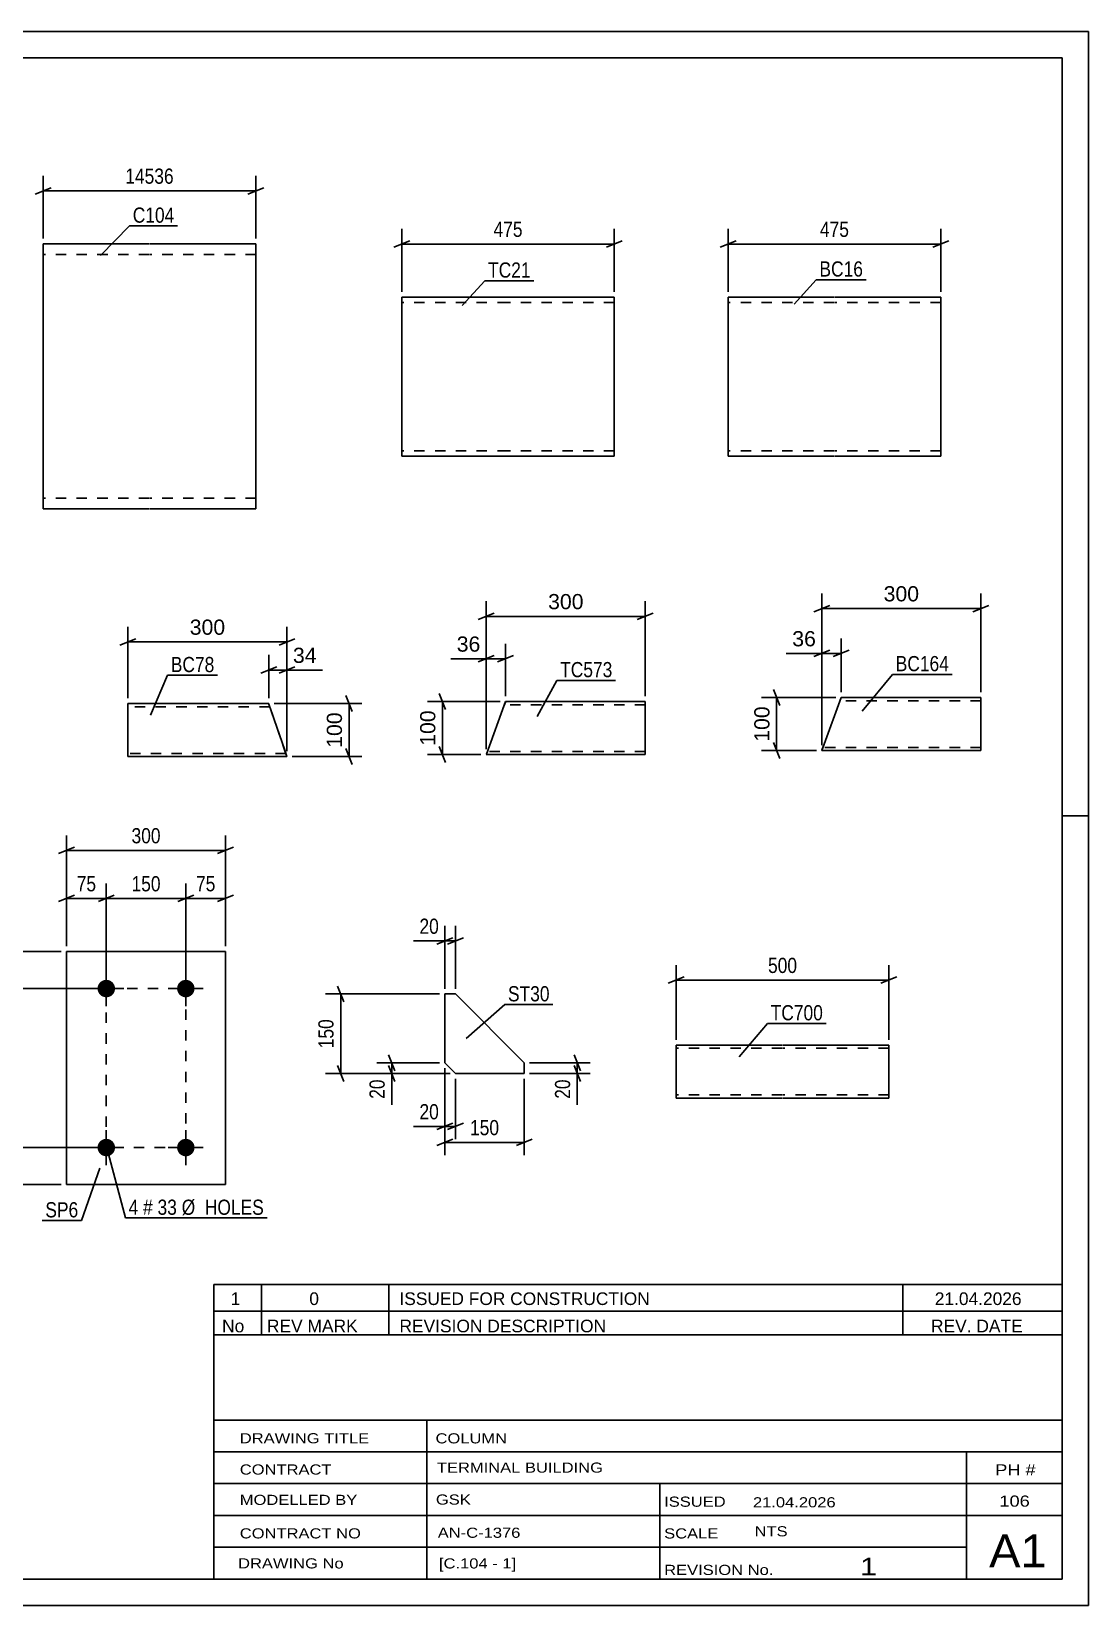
# Model space of a CAD drawing. Header units: millimetres. Extents: x 0 to 420, y 0 to 297.
# Drawn here: x 220.6 to 420, y 0 to 297 of the extents above; entities that cross this region are included whole.
import ezdxf

# ---------------------------------------------------------------- set-up
doc = ezdxf.new("R2010")
doc.units = ezdxf.units.MM
doc.linetypes.add('DXK_LINE_DOT2', pattern=[3.9198, 1.9599, -1.9599])
doc.styles.add('Arial', font='ARIAL.TTF', dxfattribs={"height": 0.2})
doc.styles.add('Arial Narrow', font='ARIALN.TTF', dxfattribs={"height": 0.2})

# ---------------------------------------------------------------- blocks, each defined once
blk = doc.blocks.new('Unknown-284929085-1132')
at = {"color": 5, "linetype": 'Continuous'}
for p, q in [((420, 297), (0, 297)), ((420, 0), (420, 297)), ((415, 292), (5, 292)), ((415, 5), (415, 292)), ((420, 149), (415, 149)), ((5, 5), (415, 5)), ((0, 0), (420, 0))]:
    blk.add_line(p, q, dxfattribs=at)
blk = doc.blocks.new('Part-284929085-1242 - 1223')
at = {"color": 2, "linetype": 'Continuous'}
for p, q in [((310.44, 246.89), (290.44, 246.89)), ((290.44, 218.89), (290.44, 246.89)), ((330.54, 246.89), (310.54, 246.89)), ((330.54, 246.89), (330.54, 244.89)), ((330.54, 218.89), (330.54, 244.89)), ((290.44, 218.89), (290.44, 216.89)), ((290.44, 216.89), (310.44, 216.89)), ((310.54, 216.89), (330.54, 216.89)), ((330.54, 216.89), (330.54, 218.89))]:
    blk.add_line(p, q, dxfattribs=at)
at = {"color": 7, "linetype": 'DXK_LINE_DOT2'}
for p, q in [((330.54, 244.89), (330.54, 246.74)), ((310.44, 245.89), (290.44, 245.89)), ((330.54, 245.89), (310.54, 245.89)), ((290.44, 217.04), (290.44, 218.89)), ((290.44, 217.89), (290.44, 217.96)), ((310.44, 217.89), (290.44, 217.89)), ((330.54, 217.89), (310.54, 217.89)), ((330.54, 217.96), (330.54, 218.5)), ((330.54, 217.89), (330.54, 217.96))]:
    blk.add_line(p, q, dxfattribs=at)
blk = doc.blocks.new('Part-284929085-1614 - 1612')
at = {"color": 2, "linetype": 'Continuous'}
for p, q in [((300.56, 115.39), (298.56, 115.39)), ((298.56, 115.39), (298.56, 102.39)), ((313.56, 102.39), (300.56, 115.39)), ((298.56, 102.39), (300.56, 100.39)), ((313.56, 100.39), (313.56, 102.39)), ((300.56, 100.39), (313.56, 100.39))]:
    blk.add_line(p, q, dxfattribs=at)
blk = doc.blocks.new('Part-284929085-1282 - 1265')
at = {"color": 2, "linetype": 'Continuous'}
for p, q in [((372.02, 246.89), (352.02, 246.89)), ((352.02, 218.89), (352.02, 246.89)), ((392.12, 246.89), (372.12, 246.89)), ((392.12, 246.89), (392.12, 244.89)), ((392.12, 218.89), (392.12, 244.89)), ((352.02, 218.89), (352.02, 216.89)), ((352.02, 216.89), (372.02, 216.89)), ((372.12, 216.89), (392.12, 216.89)), ((392.12, 216.89), (392.12, 218.89))]:
    blk.add_line(p, q, dxfattribs=at)
at = {"color": 7, "linetype": 'DXK_LINE_DOT2'}
for p, q in [((392.12, 244.89), (392.12, 246.74)), ((372.02, 245.89), (352.02, 245.89)), ((392.12, 245.89), (372.12, 245.89)), ((352.02, 217.04), (352.02, 218.89)), ((352.02, 217.89), (352.02, 217.96)), ((372.02, 217.89), (352.02, 217.89)), ((392.12, 217.89), (372.12, 217.89)), ((392.12, 217.96), (392.12, 218.5)), ((392.12, 217.89), (392.12, 217.96))]:
    blk.add_line(p, q, dxfattribs=at)
blk = doc.blocks.new('Bolt-284929085-1923 - 1889')
at = {"linetype": 'Continuous'}
for points in [[(234.7, 118.06, -1), (234.7, 114.76, -1)], [(249.7, 118.06, -1), (249.7, 114.76, -1)], [(234.7, 88.06, -1), (234.7, 84.76, -1)], [(249.7, 88.06, -1), (249.7, 84.76, -1)]]:
    blk.add_hatch(color=1, dxfattribs=at).paths.add_polyline_path(points)
at = {"color": 1, "linetype": 'Continuous'}
for p, q in [((234.7, 119.71), (234.7, 113.11)), ((249.7, 119.71), (249.7, 113.11)), ((231.4, 116.41), (238, 116.41)), ((246.4, 116.41), (253, 116.41)), ((234.7, 89.71), (234.7, 83.11)), ((249.7, 89.71), (249.7, 83.11)), ((231.4, 86.41), (238, 86.41)), ((246.4, 86.41), (253, 86.41))]:
    blk.add_line(p, q, dxfattribs=at)
blk = doc.blocks.new('Part-284929085-1938 - 1889')
at = {"color": 2, "linetype": 'Continuous'}
for p, q in [((227.2, 79.41), (227.2, 123.41)), ((227.2, 123.41), (257.2, 123.41)), ((257.2, 123.41), (257.2, 79.41)), ((257.2, 79.41), (227.2, 79.41))]:
    blk.add_line(p, q, dxfattribs=at)
blk = doc.blocks.new('Part-284929085-2419 - 2403')
at = {"color": 2, "linetype": 'Continuous'}
for p, q in [((342.23, 104.55), (342.23, 105.75)), ((342.23, 105.75), (362.23, 105.75)), ((342.23, 95.84), (342.23, 104.55)), ((362.33, 105.75), (382.33, 105.75)), ((382.33, 105.75), (382.33, 105.66)), ((382.33, 105.66), (382.33, 104.55)), ((382.33, 104.55), (382.33, 95.75)), ((342.23, 95.75), (342.23, 95.84)), ((362.23, 95.75), (342.23, 95.75)), ((382.33, 95.75), (362.33, 95.75))]:
    blk.add_line(p, q, dxfattribs=at)
at = {"color": 7, "linetype": 'DXK_LINE_DOT2'}
for p, q in [((362.23, 105.15), (342.23, 105.15)), ((382.33, 105.15), (362.33, 105.15)), ((382.33, 105.4), (382.33, 104.55)), ((362.23, 96.35), (342.23, 96.35)), ((342.23, 95.75), (342.23, 95.84)), ((382.33, 96.35), (362.33, 96.35))]:
    blk.add_line(p, q, dxfattribs=at)
blk = doc.blocks.new('Part-284929085-2457 - 2440')
at = {"color": 2, "linetype": 'Continuous'}
for p, q in [((242.8, 256.92), (222.8, 256.92)), ((222.8, 210.92), (222.8, 256.92)), ((262.9, 256.92), (242.9, 256.92)), ((262.9, 256.92), (262.9, 206.92)), ((222.8, 210.92), (222.8, 206.92)), ((242.8, 206.92), (222.8, 206.92)), ((262.9, 206.92), (242.9, 206.92))]:
    blk.add_line(p, q, dxfattribs=at)
at = {"color": 7, "linetype": 'DXK_LINE_DOT2'}
for p, q in [((242.8, 254.92), (222.8, 254.92)), ((262.9, 254.92), (242.9, 254.92)), ((222.8, 207.22), (222.8, 210.92)), ((242.8, 208.92), (222.8, 208.92)), ((262.9, 208.92), (242.9, 208.92))]:
    blk.add_line(p, q, dxfattribs=at)
blk = doc.blocks.new('Part-284929085-2581 - 2564')
at = {"color": 2, "linetype": 'Continuous'}
for p, q in [((238.78, 170.18), (238.78, 170.09)), ((238.78, 170.18), (265.34, 170.18)), ((238.78, 161.38), (238.78, 170.09)), ((265.34, 170.18), (265.37, 170.09)), ((268.37, 161.38), (265.37, 170.09)), ((238.78, 160.53), (238.78, 161.38)), ((238.78, 160.27), (238.78, 160.53)), ((268.78, 160.18), (268.37, 161.38)), ((238.78, 160.27), (238.78, 160.18)), ((268.78, 160.18), (238.78, 160.18))]:
    blk.add_line(p, q, dxfattribs=at)
at = {"color": 7, "linetype": 'DXK_LINE_DOT2'}
for p, q in [((238.78, 170.09), (238.78, 170.18)), ((238.78, 170.09), (238.78, 160.82)), ((265.54, 169.58), (238.78, 169.58)), ((268.66, 160.53), (265.75, 168.98)), ((238.78, 160.92), (238.78, 161.38)), ((238.78, 160.27), (238.78, 160.82)), ((268.57, 160.78), (238.78, 160.78)), ((268.56, 160.82), (268.45, 161.15)), ((268.57, 160.78), (268.56, 160.82)), ((268.75, 160.27), (268.66, 160.53)), ((238.78, 160.18), (238.78, 160.27)), ((268.78, 160.18), (268.75, 160.27))]:
    blk.add_line(p, q, dxfattribs=at)
blk = doc.blocks.new('Part-284929085-2627 - 2610')
at = {"color": 2, "linetype": 'Continuous'}
for p, q in [((310.02, 170.56), (306.42, 160.65)), ((336.38, 170.56), (310.02, 170.56)), ((336.38, 170.56), (336.38, 170.47)), ((336.38, 170.47), (336.38, 169.36)), ((336.38, 169.36), (336.38, 160.56)), ((306.38, 160.56), (306.42, 160.65)), ((336.38, 160.56), (306.38, 160.56))]:
    blk.add_line(p, q, dxfattribs=at)
at = {"color": 7, "linetype": 'DXK_LINE_DOT2'}
for p, q in [((309.99, 170.47), (309.58, 169.36)), ((336.38, 169.96), (309.8, 169.96)), ((336.38, 169.36), (336.38, 170.21)), ((306.38, 160.56), (306.38, 160.56)), ((336.38, 161.16), (306.6, 161.16))]:
    blk.add_line(p, q, dxfattribs=at)
blk = doc.blocks.new('Part-284929085-2694 - 2677')
at = {"color": 2, "linetype": 'Continuous'}
for p, q in [((373.32, 171.31), (370.12, 162.51)), ((373.32, 171.31), (399.68, 171.31)), ((399.68, 171.31), (399.68, 171.22)), ((399.68, 171.22), (399.68, 170.11)), ((399.68, 170.11), (399.68, 161.31)), ((369.68, 161.31), (369.71, 161.41)), ((399.68, 161.31), (369.68, 161.31)), ((369.95, 162.06), (369.71, 161.41)), ((370.12, 162.51), (369.95, 162.06))]:
    blk.add_line(p, q, dxfattribs=at)
at = {"color": 7, "linetype": 'DXK_LINE_DOT2'}
for p, q in [((399.68, 170.71), (373.1, 170.71)), ((399.68, 170.11), (399.68, 170.96)), ((369.71, 161.41), (369.68, 161.31)), ((369.81, 161.67), (370.12, 162.51)), ((399.68, 161.91), (369.9, 161.91))]:
    blk.add_line(p, q, dxfattribs=at)
blk = doc.blocks.new('Rectangle-284929085-2023 - 1889')
at = {"color": 1, "linetype": 'DXK_LINE_DOT2'}
blk.add_lwpolyline([(234.7, 116.41), (249.7, 116.41), (249.7, 86.41), (234.7, 86.41), (234.7, 116.41)], close=True, dxfattribs=at)
blk = doc.blocks.new('StraightDimension-284929085-1246 - 1223')
at = {"color": 7, "linetype": 'Continuous'}
for p, q in [((290.44, 247.89), (290.44, 259.74)), ((330.54, 247.89), (330.54, 259.74)), ((291.94, 257.49), (288.94, 256.29)), ((290.44, 256.89), (330.54, 256.89)), ((329.04, 256.29), (332.04, 257.49))]:
    blk.add_line(p, q, dxfattribs=at)
at = {"color": 0}
blk.add_wipeout([(313.83, 257.64), (313.83, 261.84), (307.15, 261.84), (307.15, 257.64)], dxfattribs=at)
at = {"color": 3, "style": 'Arial Narrow'}
blk.add_text('475', height=2.863, dxfattribs=at).set_placement((307.75, 258.24))
blk = doc.blocks.new('StraightDimension-284929085-1616 - 1612')
at = {"color": 7, "linetype": 'Continuous'}
for p, q in [((298.56, 101.39), (298.56, 87.99)), ((300.56, 99.39), (300.56, 87.99)), ((297.06, 89.79), (300.06, 90.99)), ((298.56, 90.39), (300.56, 90.39)), ((302.06, 90.99), (299.06, 89.79))]:
    blk.add_line(p, q, dxfattribs=at)
at = {"color": 0}
blk.add_wipeout([(298.04, 91.14), (298.04, 95.34), (293.18, 95.34), (293.18, 91.14)], dxfattribs=at)
at = {"color": 7, "linetype": 'Continuous'}
blk.add_line((298.56, 90.39), (292.66, 90.39), dxfattribs=at)
blk.add_line((298.56, 90.39), (292.66, 90.39), dxfattribs=at)
at = {"color": 3, "style": 'Arial Narrow'}
blk.add_text('20', height=2.863, dxfattribs=at).set_placement((293.78, 91.74))
blk = doc.blocks.new('StraightDimension-284929085-1646 - 1612')
at = {"color": 7, "linetype": 'Continuous'}
for p, q in [((297.56, 102.39), (285.71, 102.39)), ((287.96, 103.89), (289.16, 100.89)), ((289.16, 98.89), (287.96, 101.89)), ((288.56, 100.39), (288.56, 102.39)), ((299.56, 100.39), (285.71, 100.39))]:
    blk.add_line(p, q, dxfattribs=at)
at = {"color": 0}
blk.add_wipeout([(287.81, 99.87), (283.61, 99.87), (283.61, 95.01), (287.81, 95.01)], dxfattribs=at)
at = {"color": 7, "linetype": 'Continuous'}
blk.add_line((288.56, 100.39), (288.56, 94.49), dxfattribs=at)
blk.add_line((288.56, 100.39), (288.56, 94.49), dxfattribs=at)
at = {"color": 3, "style": 'Arial Narrow'}
blk.add_text('20', height=2.863, rotation=90.0002, dxfattribs=at).set_placement((287.21, 95.61))
blk = doc.blocks.new('StraightDimension-284929085-1628 - 1612')
at = {"color": 7, "linetype": 'Continuous'}
for p, q in [((298.56, 116.39), (298.56, 128.24)), ((300.56, 116.39), (300.56, 128.24)), ((297.06, 124.79), (300.06, 125.99)), ((298.56, 125.39), (300.56, 125.39)), ((302.06, 125.99), (299.06, 124.79))]:
    blk.add_line(p, q, dxfattribs=at)
at = {"color": 0}
blk.add_wipeout([(298.04, 126.14), (298.04, 130.34), (293.18, 130.34), (293.18, 126.14)], dxfattribs=at)
at = {"color": 7, "linetype": 'Continuous'}
blk.add_line((298.56, 125.39), (292.66, 125.39), dxfattribs=at)
blk.add_line((298.56, 125.39), (292.66, 125.39), dxfattribs=at)
at = {"color": 3, "style": 'Arial Narrow'}
blk.add_text('20', height=2.863, dxfattribs=at).set_placement((293.78, 126.74))
blk = doc.blocks.new('StraightDimension-284929085-1639 - 1612')
at = {"color": 7, "linetype": 'Continuous'}
for p, q in [((314.56, 102.39), (325.96, 102.39)), ((322.96, 103.89), (324.16, 100.89)), ((324.16, 98.89), (322.96, 101.89)), ((323.56, 100.39), (323.56, 102.39)), ((314.56, 100.39), (325.96, 100.39))]:
    blk.add_line(p, q, dxfattribs=at)
at = {"color": 0}
blk.add_wipeout([(322.81, 99.87), (318.61, 99.87), (318.61, 95.01), (322.81, 95.01)], dxfattribs=at)
at = {"color": 7, "linetype": 'Continuous'}
blk.add_line((323.56, 100.39), (323.56, 94.49), dxfattribs=at)
blk.add_line((323.56, 100.39), (323.56, 94.49), dxfattribs=at)
at = {"color": 3, "style": 'Arial Narrow'}
blk.add_text('20', height=2.863, rotation=90.0002, dxfattribs=at).set_placement((322.21, 95.61))
blk = doc.blocks.new('StraightDimension-284929085-1657 - 1612')
at = {"color": 7, "linetype": 'Continuous'}
for p, q in [((298.56, 101.39), (298.56, 84.99)), ((313.56, 99.39), (313.56, 84.99)), ((300.06, 87.99), (297.06, 86.79)), ((298.56, 87.39), (313.56, 87.39)), ((312.06, 86.79), (315.06, 87.99))]:
    blk.add_line(p, q, dxfattribs=at)
at = {"color": 0}
blk.add_wipeout([(309.41, 88.14), (309.41, 92.34), (302.72, 92.34), (302.72, 88.14)], dxfattribs=at)
at = {"color": 3, "style": 'Arial Narrow'}
blk.add_text('150', height=2.863, dxfattribs=at).set_placement((303.32, 88.74))
blk = doc.blocks.new('StraightDimension-284929085-1666 - 1612')
at = {"color": 7, "linetype": 'Continuous'}
for p, q in [((279.52, 113.89), (278.32, 116.89)), ((297.56, 115.39), (276.07, 115.39)), ((278.92, 100.39), (278.92, 115.39)), ((278.32, 101.89), (279.52, 98.89)), ((299.56, 100.39), (276.07, 100.39))]:
    blk.add_line(p, q, dxfattribs=at)
at = {"color": 0}
blk.add_wipeout([(278.17, 111.24), (273.97, 111.24), (273.97, 104.55), (278.17, 104.55)], dxfattribs=at)
at = {"color": 3, "style": 'Arial Narrow'}
blk.add_text('150', height=2.863, rotation=90.0002, dxfattribs=at).set_placement((277.57, 105.15))
blk = doc.blocks.new('StraightDimension-284929085-1285 - 1265')
at = {"color": 7, "linetype": 'Continuous'}
for p, q in [((352.02, 247.89), (352.02, 259.74)), ((392.12, 247.89), (392.12, 259.74)), ((353.52, 257.49), (350.52, 256.29)), ((352.02, 256.89), (392.12, 256.89)), ((390.62, 256.29), (393.62, 257.49))]:
    blk.add_line(p, q, dxfattribs=at)
at = {"color": 0}
blk.add_wipeout([(375.41, 257.64), (375.41, 261.84), (368.73, 261.84), (368.73, 257.64)], dxfattribs=at)
at = {"color": 3, "style": 'Arial Narrow'}
blk.add_text('475', height=2.863, dxfattribs=at).set_placement((369.33, 258.24))
blk = doc.blocks.new('StraightDimension-284929085-1951 - 1889')
at = {"color": 7, "linetype": 'Continuous'}
for p, q in [((225.7, 132.81), (228.7, 134.01)), ((227.2, 124.41), (227.2, 136.26)), ((236.2, 134.01), (233.2, 132.81)), ((234.7, 117.41), (234.7, 136.26)), ((227.2, 133.41), (234.7, 133.41))]:
    blk.add_line(p, q, dxfattribs=at)
at = {"color": 0}
blk.add_wipeout([(233.38, 134.16), (233.38, 138.36), (228.52, 138.36), (228.52, 134.16)], dxfattribs=at)
at = {"color": 3, "style": 'Arial Narrow'}
blk.add_text('75', height=2.863, dxfattribs=at).set_placement((229.12, 134.76))
blk = doc.blocks.new('StraightDimension-284929085-1940 - 1889')
at = {"color": 7, "linetype": 'Continuous'}
for p, q in [((228.7, 143.07), (225.7, 141.87)), ((227.2, 124.41), (227.2, 145.32)), ((255.7, 141.87), (258.7, 143.07)), ((257.2, 124.41), (257.2, 145.32)), ((227.2, 142.47), (257.2, 142.47))]:
    blk.add_line(p, q, dxfattribs=at)
at = {"color": 0}
blk.add_wipeout([(245.54, 143.22), (245.54, 147.42), (238.86, 147.42), (238.86, 143.22)], dxfattribs=at)
at = {"color": 3, "style": 'Arial Narrow'}
blk.add_text('300', height=2.863, dxfattribs=at).set_placement((239.46, 143.82))
blk = doc.blocks.new('StraightDimension-284929085-1961 - 1889')
at = {"color": 7, "linetype": 'Continuous'}
for p, q in [((236.2, 134.01), (233.2, 132.81)), ((234.7, 117.41), (234.7, 136.26)), ((248.2, 132.81), (251.2, 134.01)), ((249.7, 117.41), (249.7, 136.26)), ((234.7, 133.41), (249.7, 133.41))]:
    blk.add_line(p, q, dxfattribs=at)
at = {"color": 0}
blk.add_wipeout([(245.54, 134.16), (245.54, 138.36), (238.86, 138.36), (238.86, 134.16)], dxfattribs=at)
at = {"color": 3, "style": 'Arial Narrow'}
blk.add_text('150', height=2.863, dxfattribs=at).set_placement((239.46, 134.76))
blk = doc.blocks.new('StraightDimension-284929085-1971 - 1889')
at = {"color": 7, "linetype": 'Continuous'}
for p, q in [((248.2, 132.81), (251.2, 134.01)), ((249.7, 117.41), (249.7, 136.26)), ((258.7, 134.01), (255.7, 132.81)), ((257.2, 124.41), (257.2, 136.26)), ((249.7, 133.41), (257.2, 133.41))]:
    blk.add_line(p, q, dxfattribs=at)
at = {"color": 0}
blk.add_wipeout([(255.88, 134.16), (255.88, 138.36), (251.02, 138.36), (251.02, 134.16)], dxfattribs=at)
at = {"color": 3, "style": 'Arial Narrow'}
blk.add_text('75', height=2.863, dxfattribs=at).set_placement((251.62, 134.76))
blk = doc.blocks.new('StraightDimension-284929085-1982 - 1889')
at = {"color": 7, "linetype": 'Continuous'}
for p, q in [((205.6, 121.91), (204.4, 124.91)), ((226.2, 123.41), (202.15, 123.41)), ((205, 79.41), (205, 123.41)), ((204.4, 80.91), (205.6, 77.91)), ((226.2, 79.41), (202.15, 79.41))]:
    blk.add_line(p, q, dxfattribs=at)
at = {"color": 0}
blk.add_wipeout([(204.25, 104.76), (200.05, 104.76), (200.05, 98.07), (204.25, 98.07)], dxfattribs=at)
at = {"color": 3, "style": 'Arial Narrow'}
blk.add_text('440', height=2.863, rotation=90.0002, dxfattribs=at).set_placement((203.65, 98.67))
blk = doc.blocks.new('StraightDimension-284929085-1993 - 1889')
at = {"color": 7, "linetype": 'Continuous'}
for p, q in [((213.68, 124.91), (214.88, 121.91)), ((226.2, 123.41), (211.43, 123.41)), ((214.28, 116.41), (214.28, 123.41)), ((233.7, 116.41), (211.43, 116.41)), ((214.88, 114.91), (213.68, 117.91))]:
    blk.add_line(p, q, dxfattribs=at)
at = {"color": 0}
blk.add_wipeout([(213.53, 122.34), (209.33, 122.34), (209.33, 117.49), (213.53, 117.49)], dxfattribs=at)
at = {"color": 3, "style": 'Arial Narrow'}
blk.add_text('70', height=2.863, rotation=90.0002, dxfattribs=at).set_placement((212.93, 118.09))
blk = doc.blocks.new('StraightDimension-284929085-2003 - 1889')
at = {"color": 7, "linetype": 'Continuous'}
for p, q in [((233.7, 116.41), (211.43, 116.41)), ((214.88, 114.91), (213.68, 117.91)), ((214.28, 86.41), (214.28, 116.41)), ((233.7, 86.41), (211.43, 86.41)), ((213.68, 87.91), (214.88, 84.91))]:
    blk.add_line(p, q, dxfattribs=at)
at = {"color": 0}
blk.add_wipeout([(213.53, 104.76), (209.33, 104.76), (209.33, 98.07), (213.53, 98.07)], dxfattribs=at)
at = {"color": 3, "style": 'Arial Narrow'}
blk.add_text('300', height=2.863, rotation=90.0002, dxfattribs=at).set_placement((212.93, 98.67))
blk = doc.blocks.new('StraightDimension-284929085-2013 - 1889')
at = {"color": 7, "linetype": 'Continuous'}
for p, q in [((233.7, 86.41), (211.43, 86.41)), ((213.68, 87.91), (214.88, 84.91)), ((214.28, 79.41), (214.28, 86.41)), ((214.88, 77.91), (213.68, 80.91)), ((226.2, 79.41), (211.43, 79.41))]:
    blk.add_line(p, q, dxfattribs=at)
at = {"color": 0}
blk.add_wipeout([(213.53, 85.34), (209.33, 85.34), (209.33, 80.49), (213.53, 80.49)], dxfattribs=at)
at = {"color": 3, "style": 'Arial Narrow'}
blk.add_text('70', height=2.863, rotation=90.0002, dxfattribs=at).set_placement((212.93, 81.09))
blk = doc.blocks.new('StraightDimension-284929085-2422 - 2403')
at = {"color": 7, "linetype": 'Continuous'}
for p, q in [((342.23, 106.75), (342.23, 120.85)), ((382.33, 106.75), (382.33, 120.85)), ((343.73, 118.6), (340.73, 117.4)), ((342.23, 118), (382.33, 118)), ((380.83, 117.4), (383.83, 118.6))]:
    blk.add_line(p, q, dxfattribs=at)
at = {"color": 0}
blk.add_wipeout([(365.62, 118.75), (365.62, 122.95), (358.94, 122.95), (358.94, 118.75)], dxfattribs=at)
at = {"color": 3, "style": 'Arial Narrow'}
blk.add_text('500', height=2.863, dxfattribs=at).set_placement((359.54, 119.35))
blk = doc.blocks.new('StraightDimension-284929085-2460 - 2440')
at = {"color": 7, "linetype": 'Continuous'}
for p, q in [((224.3, 267.52), (221.3, 266.32)), ((222.8, 257.92), (222.8, 269.77)), ((261.4, 266.32), (264.4, 267.52)), ((262.9, 257.92), (262.9, 269.77)), ((222.8, 266.92), (262.9, 266.92))]:
    blk.add_line(p, q, dxfattribs=at)
at = {"color": 0}
blk.add_wipeout([(248.02, 267.67), (248.02, 271.87), (237.68, 271.87), (237.68, 267.67)], dxfattribs=at)
at = {"color": 3, "style": 'Arial Narrow'}
blk.add_text('14536', height=2.863, dxfattribs=at).set_placement((238.28, 268.27))
blk = doc.blocks.new('StraightDimension-284929085-2583 - 2564')
at = {"color": 7, "linetype": 'Continuous'}
for p, q in [((265.34, 171.18), (265.34, 179.36)), ((268.78, 161.18), (268.78, 179.36)), ((263.84, 175.91), (266.84, 177.11)), ((265.34, 176.51), (268.78, 176.51)), ((270.28, 177.11), (267.28, 175.91))]:
    blk.add_line(p, q, dxfattribs=at)
at = {"color": 0}
blk.add_wipeout([(274.95, 177.26), (274.95, 181.46), (269.31, 181.46), (269.31, 177.26)], dxfattribs=at)
at = {"color": 7, "linetype": 'Continuous'}
blk.add_line((268.78, 176.51), (275.48, 176.51), dxfattribs=at)
blk.add_line((268.78, 176.51), (275.48, 176.51), dxfattribs=at)
at = {"color": 3, "style": 'Arial'}
blk.add_text('34', height=2.865, dxfattribs=at).set_placement((269.91, 177.86))
blk = doc.blocks.new('StraightDimension-284929085-2598 - 2564')
at = {"color": 7, "linetype": 'Continuous'}
for p, q in [((238.78, 171.18), (238.78, 184.67)), ((268.78, 161.18), (268.78, 184.67)), ((240.28, 182.42), (237.28, 181.22)), ((238.78, 181.82), (268.78, 181.82)), ((267.28, 181.22), (270.28, 182.42))]:
    blk.add_line(p, q, dxfattribs=at)
at = {"color": 0}
blk.add_wipeout([(257.72, 182.57), (257.72, 186.77), (249.84, 186.77), (249.84, 182.57)], dxfattribs=at)
at = {"color": 3, "style": 'Arial'}
blk.add_text('300', height=2.865, dxfattribs=at).set_placement((250.44, 183.17))
blk = doc.blocks.new('StraightDimension-284929085-5258 - 2564')
at = {"color": 7, "linetype": 'Continuous'}
for p, q in [((266.34, 170.18), (282.91, 170.18)), ((279.91, 171.68), (281.11, 168.68)), ((280.51, 160.18), (280.51, 170.18)), ((281.11, 158.68), (279.91, 161.68)), ((269.78, 160.18), (282.91, 160.18))]:
    blk.add_line(p, q, dxfattribs=at)
at = {"color": 0}
blk.add_wipeout([(279.76, 169.11), (275.56, 169.11), (275.56, 161.24), (279.76, 161.24)], dxfattribs=at)
at = {"color": 3, "style": 'Arial'}
blk.add_text('100', height=2.865, rotation=90.0002, dxfattribs=at).set_placement((279.16, 161.84))
blk = doc.blocks.new('StraightDimension-284929085-2640 - 2610')
at = {"color": 7, "linetype": 'Continuous'}
for p, q in [((309.02, 170.56), (295.27, 170.56)), ((297.52, 172.06), (298.72, 169.06)), ((298.12, 160.56), (298.12, 170.56)), ((305.38, 160.56), (295.27, 160.56)), ((298.72, 159.06), (297.52, 162.06))]:
    blk.add_line(p, q, dxfattribs=at)
at = {"color": 0}
blk.add_wipeout([(297.37, 169.49), (293.17, 169.49), (293.17, 161.62), (297.37, 161.62)], dxfattribs=at)
at = {"color": 3, "style": 'Arial'}
blk.add_text('100', height=2.865, rotation=90.0002, dxfattribs=at).set_placement((296.77, 162.22))
blk = doc.blocks.new('StraightDimension-284929085-2629 - 2610')
at = {"color": 7, "linetype": 'Continuous'}
for p, q in [((307.88, 187.24), (304.88, 186.04)), ((306.38, 161.56), (306.38, 189.49)), ((334.88, 186.04), (337.88, 187.24)), ((336.38, 171.56), (336.38, 189.49)), ((306.38, 186.64), (336.38, 186.64))]:
    blk.add_line(p, q, dxfattribs=at)
at = {"color": 0}
blk.add_wipeout([(325.32, 187.39), (325.32, 191.59), (317.45, 191.59), (317.45, 187.39)], dxfattribs=at)
at = {"color": 3, "style": 'Arial'}
blk.add_text('300', height=2.865, dxfattribs=at).set_placement((318.05, 187.99))
blk = doc.blocks.new('StraightDimension-284929085-2658 - 2610')
at = {"color": 7, "linetype": 'Continuous'}
for p, q in [((306.38, 161.56), (306.38, 181.48)), ((310.02, 171.56), (310.02, 181.48)), ((304.88, 178.03), (307.88, 179.23)), ((306.38, 178.63), (310.02, 178.63)), ((311.52, 179.23), (308.52, 178.03))]:
    blk.add_line(p, q, dxfattribs=at)
at = {"color": 0}
blk.add_wipeout([(305.86, 179.38), (305.86, 183.58), (300.21, 183.58), (300.21, 179.38)], dxfattribs=at)
at = {"color": 7, "linetype": 'Continuous'}
blk.add_line((306.38, 178.63), (299.68, 178.63), dxfattribs=at)
blk.add_line((306.38, 178.63), (299.68, 178.63), dxfattribs=at)
at = {"color": 3, "style": 'Arial'}
blk.add_text('36', height=2.865, dxfattribs=at).set_placement((300.81, 179.98))
blk = doc.blocks.new('StraightDimension-284929085-2725 - 2677')
at = {"color": 7, "linetype": 'Continuous'}
for p, q in [((369.68, 162.31), (369.68, 182.49)), ((373.32, 172.31), (373.32, 182.49)), ((368.18, 179.04), (371.18, 180.24)), ((369.68, 179.64), (373.32, 179.64)), ((374.82, 180.24), (371.82, 179.04))]:
    blk.add_line(p, q, dxfattribs=at)
at = {"color": 0}
blk.add_wipeout([(369.16, 180.39), (369.16, 184.59), (363.51, 184.59), (363.51, 180.39)], dxfattribs=at)
at = {"color": 7, "linetype": 'Continuous'}
blk.add_line((369.68, 179.64), (362.98, 179.64), dxfattribs=at)
blk.add_line((369.68, 179.64), (362.98, 179.64), dxfattribs=at)
at = {"color": 3, "style": 'Arial'}
blk.add_text('36', height=2.865, dxfattribs=at).set_placement((364.11, 180.99))
blk = doc.blocks.new('StraightDimension-284929085-2714 - 2677')
at = {"color": 7, "linetype": 'Continuous'}
for p, q in [((369.68, 162.31), (369.68, 190.97)), ((399.68, 172.31), (399.68, 190.97)), ((371.18, 188.72), (368.18, 187.52)), ((369.68, 188.12), (399.68, 188.12)), ((398.18, 187.52), (401.18, 188.72))]:
    blk.add_line(p, q, dxfattribs=at)
at = {"color": 0}
blk.add_wipeout([(388.62, 188.87), (388.62, 193.07), (380.75, 193.07), (380.75, 188.87)], dxfattribs=at)
at = {"color": 3, "style": 'Arial'}
blk.add_text('300', height=2.865, dxfattribs=at).set_placement((381.35, 189.47))
blk = doc.blocks.new('StraightDimension-284929085-2696 - 2677')
at = {"color": 7, "linetype": 'Continuous'}
for p, q in [((360.56, 172.81), (361.76, 169.81)), ((372.32, 171.31), (358.31, 171.31)), ((361.16, 161.31), (361.16, 171.31)), ((368.68, 161.31), (358.31, 161.31)), ((361.76, 159.81), (360.56, 162.81))]:
    blk.add_line(p, q, dxfattribs=at)
at = {"color": 0}
blk.add_wipeout([(360.41, 170.25), (356.21, 170.25), (356.21, 162.38), (360.41, 162.38)], dxfattribs=at)
at = {"color": 3, "style": 'Arial'}
blk.add_text('100', height=2.865, rotation=90.0002, dxfattribs=at).set_placement((359.81, 162.98))
blk = doc.blocks.new('Unknown-284929085-5793')
at = {"color": 7, "linetype": 'Continuous'}
for p, q in [((255, 51.05), (255, 5)), ((255, 51.05), (415, 51.05)), ((415, 51), (415, 5)), ((255, 35), (415, 35)), ((295.14, 35), (295.14, 5)), ((255, 29), (415, 29)), ((397, 5.05), (397, 29.05)), ((255, 23), (415, 23)), ((339.14, 23), (339.14, 5)), ((255, 17), (415, 17)), ((255, 11), (397, 11)), ((255, 5), (415, 5))]:
    blk.add_line(p, q, dxfattribs=at)
at = {"color": 7, "style": 'Arial Narrow'}
for s, height, width, p in [('DRAWING TITLE', 1.9089, 1.425378, (259.88, 30.61)), ('COLUMN', 1.909, 1.425378, (296.81, 30.59)), ('TERMINAL BUILDING', 1.9089, 1.425378, (297.06, 25.07)), ('CONTRACT', 1.909, 1.425378, (259.88, 24.71)), ('MODELLED BY', 1.9089, 1.425378, (259.88, 18.98)), ('GSK', 1.909, 1.425378, (296.88, 19.04)), ('ISSUED', 1.909, 1.425378, (339.94, 18.64)), ('21.04.2026', 1.909, 1.425378, (356.69, 18.52)), ('CONTRACT NO', 1.9089, 1.425378, (259.88, 12.66)), ('AN-C-1376', 1.909, 1.425378, (297.23, 12.78)), ('SCALE', 1.909, 1.425378, (339.94, 12.65)), ('A1', 6.204, 1.25, (401.24, 7.2)), ('DRAWING No', 1.909, 1.425378, (259.56, 7)), ('[C.104 - 1]', 1.9089, 1.425378, (297.46, 6.99)), ('1', 3.34, 1.5, (376.91, 5.68)), ('REVISION No.', 1.9089, 1.425378, (339.94, 5.77))]:
    blk.add_text(s, height=height, dxfattribs=dict(at, width=width)).set_placement(p)
at = {"color": 7, "linetype": 'Continuous', "style": 'Arial Narrow'}
for s, height, width, p in [('PH #', 2.1, 1.42538, (402.4, 24.55)), ('106', 2.1, 1.42538, (403.19, 18.65)), ('NTS', 1.909, 1.425378, (357, 13.05))]:
    blk.add_text(s, height=height, dxfattribs=dict(at, width=width)).set_placement(p)
blk = doc.blocks.new('Unknown-284929085-5794')
at = {"color": 7, "linetype": 'Continuous'}
for p, q in [((255, 60.55), (415, 60.55)), ((415, 60.55), (255, 60.55)), ((255, 60.55), (255, 55.55)), ((264, 60.55), (264, 55.55)), ((288, 60.55), (288, 55.55)), ((385, 60.55), (385, 55.55)), ((415, 60.55), (415, 55.55)), ((255, 55.55), (415, 55.55)), ((255, 55.55), (255, 51.05)), ((255, 55.55), (415, 55.55)), ((264, 55.55), (264, 51.05)), ((288, 55.55), (288, 51.05)), ((385, 55.55), (385, 51.05)), ((415, 55.55), (415, 51.05)), ((415, 51.05), (255, 51.05))]:
    blk.add_line(p, q, dxfattribs=at)
at = {"color": 7, "linetype": 'Continuous', "style": 'Arial Narrow'}
for s, height, width, p in [('1', 2.39, 1.196471, (258.16, 56.7)), ('0', 2.39, 1.196471, (273, 56.7)), ('ISSUED FOR CONSTRUCTION', 2.3861, 1.196471, (290, 56.7)), ('21.04.2026', 2.386, 1.196471, (391, 56.7)), ('No', 2.386, 1.2, (256.54, 51.55)), ('REV MARK', 2.386, 1.2, (265, 51.55)), ('REVISION DESCRIPTION', 2.3861, 1.2, (290, 51.55)), ('REV. DATE', 2.386, 1.2, (390.28, 51.55))]:
    blk.add_text(s, height=height, dxfattribs=dict(at, width=width)).set_placement(p)
blk = doc.blocks.new('Mark-284929085-1237 - 1223')
at = {"color": 0}
blk.add_wipeout([(314.75, 250.56), (314.75, 253.56), (306.72, 253.56), (306.72, 250.56)], dxfattribs=at)
blk.add_wipeout([(314.75, 250.56), (314.75, 253.56), (306.72, 253.56), (306.72, 250.56)], dxfattribs=at)
at = {"color": 30, "linetype": 'Continuous'}
for p, q in [((301.83, 245.27), (306.12, 249.96)), ((306.12, 249.96), (315.35, 249.96))]:
    blk.add_line(p, q, dxfattribs=at)
at = {"color": 3, "style": 'Arial Narrow'}
blk.add_text('TC21', height=2.863, dxfattribs=at).set_placement((306.72, 250.56))
blk = doc.blocks.new('Mark-284929085-5226 - 1612')
at = {"color": 0}
blk.add_wipeout([(318.33, 114), (318.33, 117), (310.48, 117), (310.48, 114)], dxfattribs=at)
blk.add_wipeout([(318.33, 114), (318.33, 117), (310.48, 117), (310.48, 114)], dxfattribs=at)
at = {"color": 30, "linetype": 'Continuous'}
for p, q in [((302.58, 107.02), (309.88, 113.4)), ((309.88, 113.4), (318.93, 113.4))]:
    blk.add_line(p, q, dxfattribs=at)
at = {"color": 3, "style": 'Arial Narrow'}
blk.add_text('ST30', height=2.863, dxfattribs=at).set_placement((310.48, 114))
blk = doc.blocks.new('Mark-284929085-1278 - 1265')
at = {"color": 0}
blk.add_wipeout([(377.46, 250.76), (377.46, 253.76), (369.24, 253.76), (369.24, 250.76)], dxfattribs=at)
blk.add_wipeout([(377.46, 250.76), (377.46, 253.76), (369.24, 253.76), (369.24, 250.76)], dxfattribs=at)
at = {"color": 30, "linetype": 'Continuous'}
for p, q in [((364.49, 245.53), (368.64, 250.16)), ((368.64, 250.16), (378.06, 250.16))]:
    blk.add_line(p, q, dxfattribs=at)
at = {"color": 3, "style": 'Arial Narrow'}
blk.add_text('BC16', height=2.863, dxfattribs=at).set_placement((369.24, 250.76))
blk = doc.blocks.new('Mark-284929085-1919 - 1889')
at = {"color": 0}
blk.add_wipeout([(240.73, 73.72), (240.73, 76.72), (238.91, 76.72), (238.91, 73.72)], dxfattribs=at)
blk.add_wipeout([(240.73, 73.72), (240.73, 76.72), (238.91, 76.72), (238.91, 73.72)], dxfattribs=at)
at = {"color": 7, "linetype": 'Continuous'}
blk.add_line((234.79, 86.33), (238.31, 73.12), dxfattribs=at)
at = {"color": 0}
blk.add_wipeout([(243.46, 73.72), (243.46, 76.72), (241.63, 76.72), (241.63, 73.72)], dxfattribs=at)
blk.add_wipeout([(243.46, 73.72), (243.46, 76.72), (241.63, 76.72), (241.63, 73.72)], dxfattribs=at)
at = {"color": 3, "style": 'Arial Narrow'}
blk.add_text('4', height=2.86, dxfattribs=at).set_placement((238.91, 73.72))
at = {"color": 0}
blk.add_wipeout([(248.02, 73.72), (248.02, 76.72), (244.36, 76.72), (244.36, 73.72)], dxfattribs=at)
blk.add_wipeout([(248.02, 73.72), (248.02, 76.72), (244.36, 76.72), (244.36, 73.72)], dxfattribs=at)
at = {"color": 3, "style": 'Arial Narrow'}
blk.add_text('#', height=2.86, dxfattribs=at).set_placement((241.63, 73.72))
at = {"color": 0}
blk.add_wipeout([(264.45, 73.72), (264.45, 76.72), (248.92, 76.72), (248.92, 73.72)], dxfattribs=at)
blk.add_wipeout([(264.45, 73.72), (264.45, 76.72), (248.92, 76.72), (248.92, 73.72)], dxfattribs=at)
at = {"color": 7, "linetype": 'Continuous'}
blk.add_line((238.31, 73.12), (265.05, 73.12), dxfattribs=at)
at = {"color": 3, "style": 'Arial Narrow'}
for s, p in [('33', (244.36, 73.72)), ('Ø  HOLES', (248.92, 73.72))]:
    blk.add_text(s, height=2.863, dxfattribs=at).set_placement(p)
blk = doc.blocks.new('Mark-284929085-1934 - 1889')
at = {"color": 0}
blk.add_wipeout([(229.41, 73.24), (229.41, 76.24), (223.2, 76.24), (223.2, 73.24)], dxfattribs=at)
blk.add_wipeout([(229.41, 73.24), (229.41, 76.24), (223.2, 76.24), (223.2, 73.24)], dxfattribs=at)
at = {"color": 30, "linetype": 'Continuous'}
for p in [(233.51, 82.54), (222.6, 72.64)]:
    blk.add_line(p, (230.01, 72.64), dxfattribs=at)
at = {"color": 3, "style": 'Arial Narrow'}
blk.add_text('SP6', height=2.863, dxfattribs=at).set_placement((223.2, 73.24))
blk = doc.blocks.new('Mark-284929085-2415 - 2403')
at = {"color": 0}
blk.add_wipeout([(369.91, 110.42), (369.91, 113.42), (360.04, 113.42), (360.04, 110.42)], dxfattribs=at)
blk.add_wipeout([(369.91, 110.42), (369.91, 113.42), (360.04, 113.42), (360.04, 110.42)], dxfattribs=at)
at = {"color": 30, "linetype": 'Continuous'}
for p, q in [((354.12, 103.55), (359.44, 109.82)), ((359.44, 109.82), (370.51, 109.82))]:
    blk.add_line(p, q, dxfattribs=at)
at = {"color": 3, "style": 'Arial Narrow'}
blk.add_text('TC700', height=2.863, dxfattribs=at).set_placement((360.04, 110.42))
blk = doc.blocks.new('Mark-284929085-2453 - 2440')
at = {"color": 0}
blk.add_wipeout([(247.55, 260.92), (247.55, 263.92), (239.69, 263.92), (239.69, 260.92)], dxfattribs=at)
blk.add_wipeout([(247.55, 260.92), (247.55, 263.92), (239.69, 263.92), (239.69, 260.92)], dxfattribs=at)
at = {"color": 30, "linetype": 'Continuous'}
for p, q in [((233.61, 254.72), (239.09, 260.32)), ((239.09, 260.32), (248.15, 260.32))]:
    blk.add_line(p, q, dxfattribs=at)
at = {"color": 3, "style": 'Arial Narrow'}
blk.add_text('C104', height=2.863, dxfattribs=at).set_placement((239.69, 260.92))
blk = doc.blocks.new('Mark-284929085-2577 - 2564')
at = {"color": 0}
blk.add_wipeout([(255.09, 176.12), (255.09, 179.12), (246.87, 179.12), (246.87, 176.12)], dxfattribs=at)
blk.add_wipeout([(255.09, 176.12), (255.09, 179.12), (246.87, 179.12), (246.87, 176.12)], dxfattribs=at)
at = {"color": 30, "linetype": 'Continuous'}
for p, q in [((243.02, 167.97), (246.27, 175.52)), ((246.27, 175.52), (255.69, 175.52))]:
    blk.add_line(p, q, dxfattribs=at)
at = {"color": 3, "style": 'Arial Narrow'}
blk.add_text('BC78', height=2.863, dxfattribs=at).set_placement((246.87, 176.12))
blk = doc.blocks.new('Mark-284929085-2623 - 2610')
at = {"color": 0}
blk.add_wipeout([(330.19, 175.16), (330.19, 178.16), (320.32, 178.16), (320.32, 175.16)], dxfattribs=at)
blk.add_wipeout([(330.19, 175.16), (330.19, 178.16), (320.32, 178.16), (320.32, 175.16)], dxfattribs=at)
at = {"color": 30, "linetype": 'Continuous'}
for p, q in [((315.97, 167.73), (319.72, 174.56)), ((319.72, 174.56), (330.79, 174.56))]:
    blk.add_line(p, q, dxfattribs=at)
at = {"color": 3, "style": 'Arial Narrow'}
blk.add_text('TC573', height=2.863, dxfattribs=at).set_placement((320.32, 175.16))
blk = doc.blocks.new('Mark-284929085-2690 - 2677')
at = {"color": 0}
blk.add_wipeout([(393.68, 176.29), (393.68, 179.29), (383.63, 179.29), (383.63, 176.29)], dxfattribs=at)
blk.add_wipeout([(393.68, 176.29), (393.68, 179.29), (383.63, 179.29), (383.63, 176.29)], dxfattribs=at)
at = {"color": 30, "linetype": 'Continuous'}
for p, q in [((377.31, 168.76), (383.03, 175.69)), ((383.03, 175.69), (394.28, 175.69))]:
    blk.add_line(p, q, dxfattribs=at)
at = {"color": 3, "style": 'Arial Narrow'}
blk.add_text('BC164', height=2.863, dxfattribs=at).set_placement((383.63, 176.29))

msp = doc.modelspace()

# ---------------------------------------------------------------- block references
for name in ['Unknown-284929085-1132', 'Part-284929085-2457 - 2440', 'Part-284929085-1242 - 1223', 'Part-284929085-1282 - 1265', 'Part-284929085-2581 - 2564', 'Part-284929085-2627 - 2610', 'Part-284929085-2694 - 2677', 'Part-284929085-1938 - 1889', 'Bolt-284929085-1923 - 1889', 'Rectangle-284929085-2023 - 1889', 'Part-284929085-1614 - 1612', 'Part-284929085-2419 - 2403', 'Unknown-284929085-5794', 'Unknown-284929085-5793']:
    msp.add_blockref(name, (0, 0))

# ---------------------------------------------------------------- next in the draw order: block references
for name in ['StraightDimension-284929085-2460 - 2440', 'StraightDimension-284929085-1246 - 1223', 'StraightDimension-284929085-1285 - 1265', 'StraightDimension-284929085-2725 - 2677', 'StraightDimension-284929085-2583 - 2564', 'StraightDimension-284929085-2640 - 2610', 'StraightDimension-284929085-1951 - 1889', 'StraightDimension-284929085-1628 - 1612', 'StraightDimension-284929085-2422 - 2403', 'StraightDimension-284929085-1616 - 1612', 'StraightDimension-284929085-1639 - 1612']:
    msp.add_blockref(name, (0, 0))

# ---------------------------------------------------------------- next in the draw order: block references
for name in ['Mark-284929085-2453 - 2440', 'Mark-284929085-1237 - 1223', 'Mark-284929085-1278 - 1265', 'StraightDimension-284929085-2714 - 2677', 'StraightDimension-284929085-2629 - 2610', 'StraightDimension-284929085-2598 - 2564', 'StraightDimension-284929085-1940 - 1889', 'Mark-284929085-5226 - 1612', 'Mark-284929085-2415 - 2403', 'StraightDimension-284929085-1646 - 1612']:
    msp.add_blockref(name, (0, 0))

# ---------------------------------------------------------------- next in the draw order: block references
for name in ['StraightDimension-284929085-2658 - 2610', 'Mark-284929085-2577 - 2564', 'Mark-284929085-2690 - 2677', 'Mark-284929085-2623 - 2610', 'StraightDimension-284929085-2696 - 2677', 'StraightDimension-284929085-5258 - 2564', 'StraightDimension-284929085-1961 - 1889', 'StraightDimension-284929085-1982 - 1889', 'StraightDimension-284929085-1657 - 1612']:
    msp.add_blockref(name, (0, 0))

# ---------------------------------------------------------------- next in the draw order: block references
for name in ['StraightDimension-284929085-1971 - 1889', 'StraightDimension-284929085-1993 - 1889', 'StraightDimension-284929085-1666 - 1612']:
    msp.add_blockref(name, (0, 0))

# ---------------------------------------------------------------- next in the draw order: block references
msp.add_blockref('StraightDimension-284929085-2003 - 1889', (0, 0))

# ---------------------------------------------------------------- next in the draw order: block references
msp.add_blockref('StraightDimension-284929085-2013 - 1889', (0, 0))

# ---------------------------------------------------------------- next in the draw order: block references
msp.add_blockref('Mark-284929085-1919 - 1889', (0, 0))

# ---------------------------------------------------------------- next in the draw order: block references
msp.add_blockref('Mark-284929085-1934 - 1889', (0, 0))

doc.saveas('drawing.dxf')
